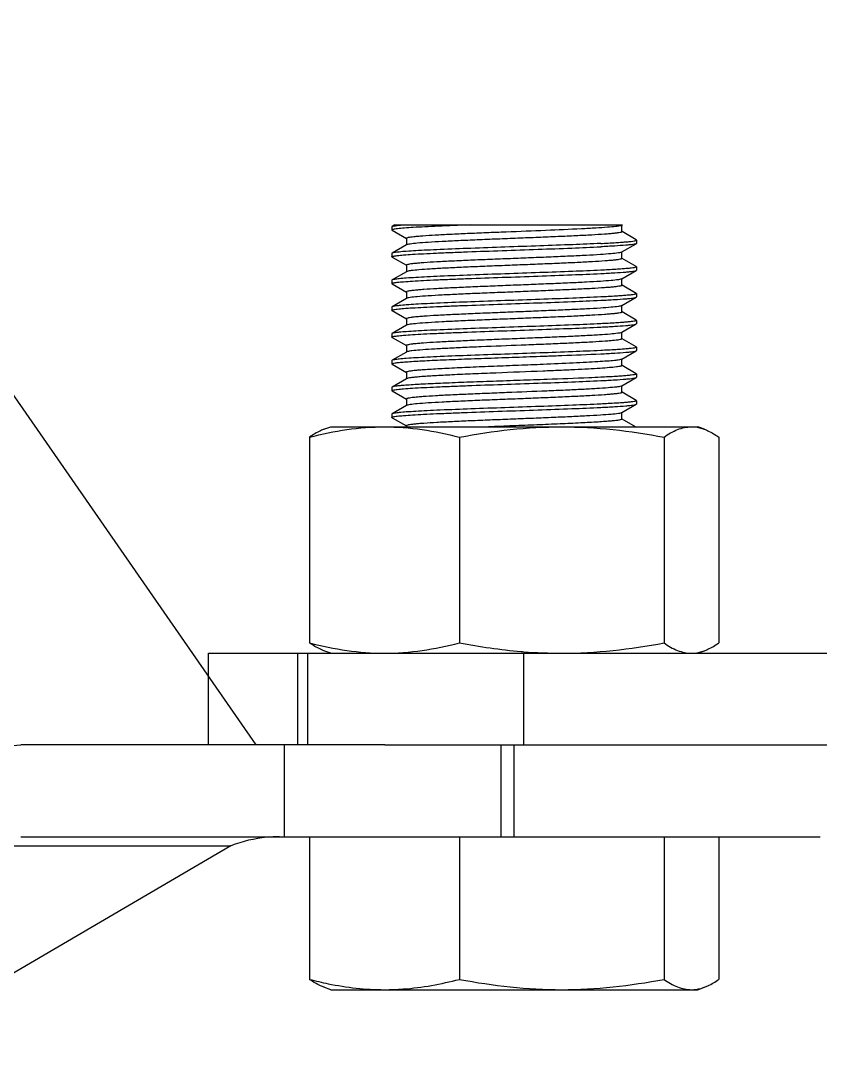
# Model space of a CAD drawing. Extents: x 27938 to 1507990, y 110129 to 923079.
# Drawn here: x 562434 to 563041, y 381827 to 382625 of the extents above; entities that cross this region are included whole.
import ezdxf

# ---------------------------------------------------------------- set-up
doc = ezdxf.new("R2010")
doc.units = 0
doc.header["$LTSCALE"] = 1000
doc.header["$MEASUREMENT"] = 0
doc.styles.get("Standard").update_dxf_attribs({"font": 'gbenor.shx', "bigfont": 'gbcbig.shx'})
doc.dimstyles.get("Standard").update_dxf_attribs({"dimtxt": 0.18, "dimasz": 0.18, "dimexe": 0.18, "dimexo": 0.0625, "dimgap": 0.09, "dimtad": 0, "dimtih": 1, "dimtoh": 1, "dimdec": 4, "dimzin": 0, "dimdsep": 46, "dimtxsty": 'Standard', "dimcen": 0.09, "dimadec": 0, "dimazin": 0, "dimtfac": 1, "dimtdec": 4, "dimtofl": 0, "dimtmove": 0, "dimatfit": 3, "dimfxl": 1, "dimtolj": 1, "dimtzin": 0, "dimarcsym": 0})

msp = doc.modelspace()

# ---------------------------------------------------------------- linework, layer by layer
at = {"linetype": 'Continuous'}
for p, q in [((562715.31, 382468.48), (562715.48, 382468.67)), ((562715.31, 382468.48), (562715.31, 382465.94)), ((562717.49, 382469.83), (562715.48, 382468.67)), ((562715.48, 382465.75), (562726.3, 382459.49)), ((562717.49, 382469.83), (562890.48, 382469.83)), ((562889.94, 382469.51), (562890.49, 382469.83)), ((562890.13, 382464.65), (562890.13, 382469.62)), ((562901, 382458.51), (562890.18, 382464.73)), ((562726.35, 382454.6), (562715.48, 382448.34)), ((562726.35, 382459.57), (562726.35, 382454.6)), ((562726.54, 382454.71), (562726.35, 382454.6)), ((562890.13, 382449.29), (562901, 382455.58)), ((562901.17, 382458.31), (562901, 382458.51)), ((562901.17, 382455.78), (562901, 382455.58)), ((562901.17, 382458.31), (562901.17, 382455.78)), ((562715.48, 382448.34), (562715.31, 382448.15)), ((562715.31, 382448.15), (562715.31, 382445.61)), ((562889.94, 382449.18), (562890.13, 382449.29)), ((562890.13, 382444.32), (562890.13, 382449.29)), ((562715.48, 382445.42), (562715.31, 382445.61)), ((562715.48, 382445.42), (562726.3, 382439.16)), ((562726.35, 382439.24), (562726.35, 382434.27)), ((562901, 382438.18), (562890.18, 382444.41)), ((562726.35, 382434.27), (562715.48, 382428.02)), ((562726.54, 382434.38), (562726.35, 382434.27)), ((562726.82, 382434.51), (562726.54, 382434.38)), ((562890.13, 382428.97), (562901, 382435.25)), ((562901, 382438.18), (562901.17, 382437.98)), ((562901, 382435.25), (562901.17, 382435.45)), ((562901.17, 382437.98), (562901.17, 382435.45)), ((562715.48, 382428.02), (562715.31, 382427.82)), ((562715.31, 382427.82), (562715.31, 382425.28)), ((562715.48, 382425.09), (562715.31, 382425.28)), ((562715.48, 382425.09), (562726.3, 382418.83)), ((562889.94, 382428.86), (562890.13, 382428.97)), ((562890.13, 382424), (562890.13, 382428.97)), ((562901, 382417.85), (562890.18, 382424.08)), ((562726.35, 382418.91), (562726.35, 382413.94)), ((562890.13, 382408.64), (562901, 382414.93)), ((562901, 382417.85), (562901.17, 382417.65)), ((562901, 382414.93), (562901.17, 382415.12)), ((562901.17, 382417.66), (562901.17, 382415.12)), ((562715.48, 382407.69), (562715.31, 382407.49)), ((562715.31, 382407.49), (562715.31, 382404.96)), ((562726.35, 382413.94), (562715.48, 382407.69)), ((562726.54, 382414.05), (562726.35, 382413.94)), ((562889.94, 382408.53), (562890.13, 382408.64)), ((562890.13, 382403.67), (562890.13, 382408.64)), ((562715.48, 382404.76), (562715.31, 382404.96)), ((562715.48, 382404.76), (562726.3, 382398.5)), ((562901, 382397.52), (562890.18, 382403.75)), ((562726.35, 382393.61), (562715.48, 382387.36)), ((562726.35, 382398.59), (562726.35, 382393.61)), ((562726.54, 382393.73), (562726.35, 382393.61)), ((562890.13, 382388.31), (562901, 382394.6)), ((562901, 382397.52), (562901.17, 382397.33)), ((562901, 382394.6), (562901.17, 382394.79)), ((562901.17, 382397.33), (562901.17, 382394.79)), ((562715.48, 382387.36), (562715.31, 382387.16)), ((562715.31, 382387.16), (562715.31, 382384.63)), ((562715.48, 382384.43), (562715.31, 382384.63)), ((562715.48, 382384.43), (562726.3, 382378.17)), ((562889.94, 382388.2), (562889.82, 382388.14)), ((562889.94, 382388.2), (562890.13, 382388.31)), ((562890.13, 382383.34), (562890.13, 382388.31)), ((562901, 382377.2), (562890.18, 382383.42)), ((562726.35, 382378.26), (562726.35, 382373.29)), ((562901, 382377.2), (562901.17, 382377)), ((562901.17, 382377), (562901.17, 382374.46)), ((562715.48, 382367.03), (562715.31, 382366.83)), ((562715.31, 382366.84), (562715.31, 382364.3)), ((562726.35, 382373.29), (562715.48, 382367.03)), ((562726.54, 382373.4), (562726.35, 382373.29)), ((562889.94, 382367.87), (562890.13, 382367.98)), ((562890.13, 382367.98), (562901, 382374.27)), ((562890.13, 382363.01), (562890.13, 382367.98)), ((562901, 382374.27), (562901.17, 382374.46)), ((562715.48, 382364.11), (562715.31, 382364.3)), ((562715.48, 382364.11), (562726.3, 382357.85)), ((562901, 382356.87), (562890.18, 382363.09)), ((562726.35, 382352.96), (562715.48, 382346.7)), ((562726.35, 382357.93), (562726.35, 382352.96)), ((562726.54, 382353.07), (562726.35, 382352.96)), ((562890.13, 382347.65), (562901, 382353.94)), ((562901, 382356.87), (562901.17, 382356.67)), ((562901, 382353.94), (562901.17, 382354.14)), ((562901.17, 382356.67), (562901.17, 382354.14)), ((562715.48, 382346.7), (562715.31, 382346.51)), ((562715.31, 382346.51), (562715.31, 382343.97)), ((562715.48, 382343.78), (562715.31, 382343.97)), ((562715.48, 382343.78), (562726.3, 382337.52)), ((562889.94, 382347.54), (562890.13, 382347.65)), ((562890.13, 382342.68), (562890.13, 382347.65)), ((562726.35, 382337.6), (562726.35, 382332.63)), ((562901, 382336.54), (562890.18, 382342.77)), ((562901, 382336.54), (562901.17, 382336.34)), ((562901.17, 382336.34), (562901.17, 382333.81)), ((562726.35, 382332.63), (562715.48, 382326.38)), ((562726.54, 382332.74), (562726.35, 382332.63)), ((562889.94, 382327.22), (562890.13, 382327.33)), ((562890.13, 382327.33), (562901, 382333.61)), ((562890.13, 382322.36), (562890.13, 382327.33)), ((562901, 382333.61), (562901.17, 382333.81)), ((562715.48, 382326.38), (562715.31, 382326.18)), ((562715.31, 382326.18), (562715.31, 382323.64)), ((562715.48, 382323.45), (562715.31, 382323.64)), ((562715.48, 382323.45), (562726.3, 382317.19)), ((562900.5, 382316.5), (562890.18, 382322.44)), ((562663.72, 382314.63), (562668.85, 382316.5)), ((562668.85, 382316.5), (562947.63, 382316.5)), ((562726.35, 382317.27), (562726.35, 382316.5)), ((562952.76, 382314.63), (562947.63, 382316.5)), ((562652.77, 382308.65), (562652.77, 382152.43)), ((562766.58, 382308.65), (562766.58, 382152.43)), ((562922.05, 382308.65), (562922.05, 382152.43)), ((562963.71, 382308.65), (562963.71, 382152.43)), ((562575.92, 382144.58), (563098.64, 382144.58)), ((562575.92, 382074.88), (562575.92, 382144.58)), ((562643.97, 382074.88), (562643.97, 382144.58)), ((562651.14, 382144.58), (562651.14, 382074.88)), ((562668.85, 382144.58), (562663.72, 382146.45)), ((562815.42, 382144.58), (562815.42, 382074.88)), ((562947.63, 382144.58), (562952.76, 382146.45)), ((562709.95, 382074.88), (562433.55, 382074.88)), ((562633.82, 382005.19), (562633.82, 382074.88)), ((562709.95, 382074.88), (563098.64, 382074.88)), ((562798.09, 382074.88), (562798.09, 382005.19)), ((562808.24, 382005.19), (562808.24, 382074.88)), ((562433.55, 382005.19), (563040.56, 382005.19)), ((562652.77, 382005.19), (562652.77, 381896.88)), ((562766.58, 382005.19), (562766.58, 381896.88)), ((562922.05, 382005.19), (562922.05, 381896.88)), ((562963.71, 382005.19), (562963.71, 381896.88)), ((562593.03, 381998.38), (562300.94, 381827.28)), ((562421.93, 381998.38), (562593.03, 381998.38)), ((562668.85, 381889.03), (562663.72, 381890.9)), ((562668.85, 381889.03), (562947.63, 381889.03)), ((562947.63, 381889.03), (562952.76, 381890.9))]:
    msp.add_line(p, q, dxfattribs=at)
for centre, radius, start, end in [((562845.94, 382531.7), 387.17, 265.19353, 265.48987), ((562844.51, 382511.34), 366.76, 265.46181, 269.96998)]:
    msp.add_arc(centre, radius, start, end, dxfattribs=at)
for points, knots in [([(562774.73, 382469.83), (562770.53, 382469.67), (562762.48, 382469.36), (562751.01, 382468.89), (562740.83, 382468.41), (562732.16, 382467.94), (562725.22, 382467.47), (562720.56, 382467.05), (562717.84, 382466.71), (562716.49, 382466.47), (562715.76, 382466.29), (562715.31, 382466.06), (562715.31, 382465.94)], [0, 0, 0, 0, 0.211213, 0.405075, 0.577151, 0.723639, 0.84124, 0.927369, 0.958032, 0.980246, 0.994009, 1, 1, 1, 1]), ([(562715.31, 382465.94), (562715.31, 382465.91), (562715.36, 382465.82), (562715.43, 382465.77), (562715.48, 382465.75)], [0, 0, 0, 0, 0.399347, 1, 1, 1, 1]), ([(562715.48, 382468.67), (562715.75, 382468.82), (562716.59, 382469.02), (562719.19, 382469.47), (562721.54, 382469.68), (562723.33, 382469.83)], [0, 0, 0, 0, 0.115704, 0.32127, 1, 1, 1, 1]), ([(562889.21, 382469.25), (562888.01, 382468.93), (562884.63, 382468.52), (562878.33, 382467.94), (562869.57, 382467.37), (562853.97, 382466.53), (562831.24, 382465.55), (562807.15, 382464.61), (562787.27, 382463.82), (562773.1, 382463.23), (562760.16, 382462.63), (562748.89, 382462.05), (562740.74, 382461.53), (562735.34, 382461.11), (562732.22, 382460.81), (562729.79, 382460.53), (562727.95, 382460.23), (562726.98, 382460), (562726.35, 382459.73), (562726.35, 382459.57)], [0, 0, 0, 0, 0.022892, 0.062149, 0.116485, 0.184035, 0.349034, 0.53441, 0.626761, 0.714589, 0.794837, 0.864719, 0.921811, 0.944929, 0.96415, 0.979322, 0.990328, 0.997134, 1, 1, 1, 1]), ([(562890.13, 382464.65), (562890.13, 382464.49), (562889.46, 382464.21), (562888.44, 382463.98), (562886.5, 382463.67), (562883.94, 382463.38), (562880.65, 382463.07), (562874.98, 382462.63), (562866.41, 382462.11), (562854.61, 382461.5), (562841.11, 382460.9), (562826.4, 382460.29), (562811.02, 382459.68), (562795.53, 382459.07), (562780.52, 382458.46), (562766.52, 382457.85), (562754.06, 382457.25), (562743.59, 382456.65), (562735.5, 382456.05), (562730.36, 382455.57), (562727.69, 382455.09), (562726.82, 382454.87), (562726.54, 382454.71)], [0, 0, 0, 0, 0.002979, 0.01011, 0.021657, 0.037568, 0.057721, 0.081935, 0.141646, 0.214533, 0.297927, 0.388772, 0.483731, 0.57932, 0.672029, 0.758455, 0.835426, 0.900125, 0.95019, 0.983823, 0.994112, 1, 1, 1, 1]), ([(562889.94, 382469.51), (562889.9, 382469.49), (562889.67, 382469.37), (562889.41, 382469.3), (562889.21, 382469.25)], [0, 0, 0, 0, 0.189122, 1, 1, 1, 1]), ([(562873.95, 382455.77), (562866.86, 382455.42), (562851.46, 382454.77), (562827.22, 382453.89), (562801.42, 382453), (562776.19, 382452.1), (562756.46, 382451.34), (562742.49, 382450.7), (562733.9, 382450.25), (562726.85, 382449.78), (562721.44, 382449.38), (562717.88, 382448.89), (562716.01, 382448.65), (562715.48, 382448.34)], [0, 0, 0, 0, 0.134252, 0.291373, 0.458536, 0.622095, 0.768682, 0.831793, 0.886343, 0.931217, 0.965509, 0.98855, 1, 1, 1, 1]), ([(562873.95, 382455.77), (562877.8, 382455.96), (562883.22, 382456.25), (562889.93, 382456.69), (562893.84, 382457.01), (562896.85, 382457.31), (562899.17, 382457.61), (562900.34, 382457.87), (562901.17, 382458.13), (562901.17, 382458.31)], [0, 0, 0, 0, 0.42187, 0.59314, 0.735705, 0.848286, 0.929875, 0.980006, 1, 1, 1, 1]), ([(562901, 382455.58), (562900.73, 382455.43), (562899.87, 382455.23), (562898.24, 382454.94), (562895.85, 382454.67), (562891.27, 382454.24), (562883.89, 382453.75), (562877.54, 382453.41), (562873.95, 382453.24)], [0, 0, 0, 0, 0.034368, 0.095688, 0.183981, 0.298624, 0.6033, 1, 1, 1, 1]), ([(562715.31, 382445.61), (562715.31, 382445.73), (562715.74, 382445.95), (562716.44, 382446.13), (562717.74, 382446.37), (562720.35, 382446.7), (562724.83, 382447.11), (562731.52, 382447.57), (562739.87, 382448.03), (562749.7, 382448.5), (562760.8, 382448.97), (562777.42, 382449.61), (562799.39, 382450.39), (562825.84, 382451.3), (562850.79, 382452.21), (562866.65, 382452.88), (562873.95, 382453.24)], [0, 0, 0, 0, 0.002173, 0.007141, 0.015151, 0.026213, 0.057299, 0.099789, 0.152784, 0.215146, 0.28553, 0.362415, 0.528944, 0.700408, 0.86206, 1, 1, 1, 1]), ([(562889.94, 382449.18), (562889.66, 382449.02), (562888.79, 382448.81), (562886.12, 382448.33), (562880.99, 382447.84), (562872.91, 382447.24), (562862.43, 382446.65), (562849.97, 382446.04), (562835.98, 382445.43), (562820.96, 382444.82), (562805.48, 382444.21), (562790.09, 382443.6), (562775.38, 382443), (562761.87, 382442.39), (562750.07, 382441.79), (562741.51, 382441.26), (562735.83, 382440.82), (562732.54, 382440.52), (562729.98, 382440.23), (562728.04, 382439.92), (562727.02, 382439.68), (562726.35, 382439.4), (562726.35, 382439.24)], [0, 0, 0, 0, 0.005873, 0.016149, 0.049758, 0.099805, 0.164491, 0.241457, 0.327882, 0.420596, 0.516193, 0.611164, 0.702021, 0.785429, 0.858328, 0.91805, 0.94227, 0.962424, 0.97834, 0.989887, 0.997022, 1, 1, 1, 1]), ([(562890.13, 382444.32), (562890.13, 382444.16), (562889.48, 382443.89), (562888.49, 382443.66), (562886.59, 382443.35), (562884.1, 382443.06), (562880.88, 382442.76), (562875.34, 382442.33), (562866.97, 382441.81), (562855.42, 382441.21), (562842.18, 382440.62), (562827.73, 382440.01), (562812.57, 382439.41), (562797.26, 382438.81), (562782.34, 382438.21), (562768.36, 382437.6), (562755.8, 382437.01), (562745.12, 382436.41), (562736.69, 382435.86), (562730.86, 382435.23), (562727.81, 382434.87), (562726.82, 382434.51)], [0, 0, 0, 0, 0.002924, 0.0099, 0.021186, 0.036743, 0.056446, 0.080134, 0.138588, 0.210032, 0.291918, 0.381318, 0.475031, 0.569704, 0.661945, 0.748452, 0.826132, 0.892206, 0.944323, 0.980649, 1, 1, 1, 1]), ([(562715.31, 382425.28), (562715.31, 382425.4), (562715.74, 382425.62), (562716.45, 382425.8), (562717.74, 382426.04), (562720.35, 382426.38), (562724.84, 382426.78), (562731.52, 382427.24), (562739.88, 382427.7), (562749.71, 382428.17), (562760.81, 382428.64), (562777.42, 382429.28), (562799.39, 382430.06), (562825.85, 382430.97), (562850.79, 382431.88), (562866.65, 382432.55), (562873.95, 382432.91)], [0, 0, 0, 0, 0.002178, 0.007152, 0.015169, 0.026237, 0.057333, 0.09983, 0.15283, 0.215192, 0.285574, 0.362456, 0.52898, 0.700433, 0.86207, 1, 1, 1, 1]), ([(562873.95, 382435.44), (562866.86, 382435.09), (562851.46, 382434.45), (562827.22, 382433.56), (562801.42, 382432.67), (562776.19, 382431.78), (562756.46, 382431.01), (562742.49, 382430.37), (562733.9, 382429.92), (562726.85, 382429.46), (562721.44, 382429.05), (562717.88, 382428.56), (562716.01, 382428.32), (562715.48, 382428.02)], [0, 0, 0, 0, 0.134248, 0.291365, 0.458529, 0.622083, 0.768673, 0.831788, 0.88634, 0.931214, 0.965507, 0.988548, 1, 1, 1, 1]), ([(562901.17, 382437.98), (562901.17, 382437.8), (562900.34, 382437.54), (562899.17, 382437.28), (562896.85, 382436.98), (562893.83, 382436.68), (562889.93, 382436.37), (562883.22, 382435.92), (562877.8, 382435.63), (562873.95, 382435.44)], [0, 0, 0, 0, 0.020035, 0.0702, 0.151811, 0.264397, 0.406958, 0.578212, 1, 1, 1, 1]), ([(562873.95, 382432.91), (562877.54, 382433.08), (562883.89, 382433.42), (562891.27, 382433.91), (562895.85, 382434.34), (562898.24, 382434.61), (562899.87, 382434.9), (562900.73, 382435.1), (562901, 382435.25)], [0, 0, 0, 0, 0.396702, 0.701374, 0.816021, 0.904313, 0.965635, 1, 1, 1, 1]), ([(562889.94, 382428.86), (562889.66, 382428.7), (562888.79, 382428.48), (562886.12, 382428), (562880.99, 382427.51), (562872.91, 382426.91), (562862.43, 382426.32), (562849.97, 382425.71), (562835.98, 382425.11), (562820.96, 382424.5), (562805.48, 382423.89), (562790.1, 382423.28), (562775.38, 382422.67), (562761.87, 382422.06), (562750.07, 382421.46), (562741.51, 382420.93), (562735.83, 382420.5), (562732.54, 382420.19), (562729.98, 382419.9), (562728.04, 382419.59), (562727.02, 382419.35), (562726.35, 382419.08), (562726.35, 382418.91)], [0, 0, 0, 0, 0.005875, 0.016149, 0.049759, 0.099805, 0.164492, 0.241457, 0.327882, 0.420594, 0.516191, 0.611162, 0.702019, 0.785427, 0.858326, 0.918049, 0.942268, 0.962424, 0.978338, 0.989888, 0.99702, 1, 1, 1, 1]), ([(562890.13, 382424), (562890.13, 382423.83), (562889.46, 382423.56), (562888.44, 382423.32), (562886.5, 382423.01), (562883.94, 382422.72), (562880.65, 382422.41), (562874.98, 382421.98), (562866.41, 382421.45), (562854.61, 382420.85), (562841.11, 382420.24), (562826.4, 382419.63), (562811.02, 382419.02), (562795.53, 382418.41), (562780.52, 382417.8), (562766.52, 382417.2), (562754.06, 382416.59), (562743.59, 382416), (562735.5, 382415.4), (562730.36, 382414.91), (562727.69, 382414.43), (562726.82, 382414.21), (562726.54, 382414.05)], [0, 0, 0, 0, 0.002979, 0.01011, 0.021657, 0.037569, 0.057721, 0.081935, 0.141646, 0.214533, 0.297927, 0.388772, 0.483732, 0.579321, 0.67203, 0.758455, 0.835427, 0.900125, 0.95019, 0.983823, 0.994112, 1, 1, 1, 1]), ([(562873.95, 382415.11), (562866.86, 382414.76), (562851.46, 382414.12), (562827.22, 382413.23), (562801.42, 382412.34), (562776.19, 382411.45), (562756.46, 382410.68), (562742.49, 382410.04), (562733.9, 382409.59), (562726.85, 382409.13), (562721.44, 382408.73), (562717.88, 382408.23), (562716.01, 382407.99), (562715.48, 382407.69)], [0, 0, 0, 0, 0.134249, 0.291363, 0.458528, 0.622088, 0.768678, 0.831792, 0.886344, 0.931218, 0.96551, 0.98855, 1, 1, 1, 1]), ([(562901.17, 382417.65), (562901.17, 382417.47), (562900.34, 382417.22), (562899.17, 382416.96), (562896.85, 382416.65), (562893.83, 382416.35), (562889.93, 382416.04), (562883.22, 382415.59), (562877.8, 382415.3), (562873.95, 382415.11)], [0, 0, 0, 0, 0.020036, 0.070205, 0.151815, 0.264402, 0.40696, 0.57821, 1, 1, 1, 1]), ([(562873.95, 382412.58), (562877.54, 382412.76), (562883.89, 382413.09), (562891.27, 382413.59), (562895.85, 382414.01), (562898.24, 382414.28), (562899.87, 382414.57), (562900.73, 382414.77), (562901, 382414.93)], [0, 0, 0, 0, 0.396701, 0.701381, 0.816026, 0.904316, 0.965635, 1, 1, 1, 1]), ([(562715.31, 382404.96), (562715.31, 382405.07), (562715.74, 382405.29), (562716.44, 382405.47), (562717.74, 382405.71), (562720.35, 382406.05), (562724.84, 382406.46), (562731.52, 382406.91), (562739.88, 382407.38), (562749.71, 382407.84), (562760.81, 382408.31), (562777.42, 382408.96), (562799.39, 382409.73), (562825.85, 382410.65), (562850.79, 382411.56), (562866.65, 382412.22), (562873.95, 382412.58)], [0, 0, 0, 0, 0.002176, 0.007147, 0.015161, 0.026226, 0.057318, 0.099812, 0.152812, 0.215177, 0.285562, 0.362446, 0.528971, 0.70043, 0.86207, 1, 1, 1, 1]), ([(562889.94, 382408.53), (562889.66, 382408.37), (562888.79, 382408.15), (562886.12, 382407.67), (562880.99, 382407.18), (562872.91, 382406.58), (562862.43, 382405.99), (562849.97, 382405.39), (562835.98, 382404.78), (562820.96, 382404.17), (562805.48, 382403.56), (562790.1, 382402.95), (562775.38, 382402.34), (562761.87, 382401.73), (562750.07, 382401.13), (562741.51, 382400.6), (562735.83, 382400.17), (562732.54, 382399.86), (562729.98, 382399.57), (562728.04, 382399.26), (562727.02, 382399.02), (562726.35, 382398.75), (562726.35, 382398.59)], [0, 0, 0, 0, 0.005873, 0.016149, 0.049758, 0.099805, 0.164491, 0.241456, 0.327881, 0.420594, 0.516191, 0.611162, 0.702019, 0.785427, 0.858327, 0.918049, 0.942268, 0.962424, 0.978339, 0.989888, 0.997022, 1, 1, 1, 1]), ([(562890.13, 382403.67), (562890.13, 382403.5), (562889.46, 382403.23), (562888.44, 382402.99), (562886.5, 382402.68), (562883.94, 382402.39), (562880.65, 382402.09), (562874.98, 382401.65), (562866.41, 382401.12), (562854.61, 382400.52), (562841.11, 382399.91), (562826.4, 382399.3), (562811.02, 382398.69), (562795.53, 382398.08), (562780.52, 382397.47), (562766.52, 382396.87), (562754.06, 382396.26), (562743.59, 382395.67), (562735.5, 382395.07), (562730.36, 382394.58), (562727.69, 382394.1), (562726.82, 382393.89), (562726.54, 382393.73)], [0, 0, 0, 0, 0.002979, 0.010111, 0.021657, 0.037569, 0.057721, 0.081936, 0.141647, 0.214533, 0.297928, 0.388772, 0.483731, 0.57932, 0.672029, 0.758454, 0.835426, 0.900125, 0.95019, 0.983823, 0.99411, 1, 1, 1, 1]), ([(562715.31, 382384.63), (562715.31, 382384.74), (562715.74, 382384.97), (562716.44, 382385.14), (562717.74, 382385.38), (562720.35, 382385.72), (562724.83, 382386.13), (562731.52, 382386.58), (562739.87, 382387.05), (562749.7, 382387.51), (562760.8, 382387.98), (562777.42, 382388.63), (562799.39, 382389.41), (562825.84, 382390.32), (562850.79, 382391.23), (562866.65, 382391.89), (562873.95, 382392.25)], [0, 0, 0, 0, 0.002173, 0.007141, 0.015152, 0.026215, 0.057302, 0.099793, 0.152787, 0.215148, 0.285531, 0.362416, 0.528944, 0.700406, 0.862059, 1, 1, 1, 1]), ([(562873.95, 382394.79), (562866.86, 382394.44), (562851.46, 382393.79), (562827.22, 382392.9), (562801.42, 382392.01), (562776.19, 382391.12), (562756.46, 382390.35), (562742.49, 382389.71), (562733.9, 382389.26), (562726.85, 382388.8), (562721.44, 382388.4), (562717.88, 382387.9), (562716.01, 382387.66), (562715.48, 382387.36)], [0, 0, 0, 0, 0.134252, 0.291373, 0.458536, 0.622093, 0.768681, 0.831792, 0.886342, 0.931216, 0.965508, 0.988549, 1, 1, 1, 1]), ([(562901.17, 382397.33), (562901.17, 382397.14), (562900.34, 382396.89), (562899.17, 382396.63), (562896.85, 382396.32), (562893.84, 382396.02), (562889.93, 382395.71), (562883.22, 382395.26), (562877.8, 382394.98), (562873.95, 382394.79)], [0, 0, 0, 0, 0.019992, 0.07012, 0.151708, 0.264289, 0.406858, 0.578132, 1, 1, 1, 1]), ([(562873.95, 382392.25), (562877.54, 382392.43), (562883.89, 382392.77), (562891.27, 382393.26), (562895.85, 382393.68), (562898.24, 382393.96), (562899.87, 382394.24), (562900.73, 382394.44), (562901, 382394.6)], [0, 0, 0, 0, 0.396698, 0.701379, 0.816025, 0.904316, 0.965635, 1, 1, 1, 1]), ([(562889.82, 382388.14), (562888.94, 382387.74), (562886.02, 382387.42), (562880.43, 382386.76), (562872.15, 382386.23), (562861.58, 382385.61), (562849.07, 382385.02), (562835.08, 382384.41), (562820.11, 382383.81), (562804.71, 382383.2), (562789.44, 382382.59), (562774.85, 382381.99), (562761.47, 382381.39), (562749.8, 382380.79), (562741.33, 382380.26), (562735.72, 382379.83), (562732.46, 382379.53), (562729.94, 382379.24), (562728.02, 382378.93), (562727.01, 382378.69), (562726.35, 382378.42), (562726.35, 382378.26)], [0, 0, 0, 0, 0.017708, 0.05266, 0.103733, 0.169109, 0.246432, 0.332901, 0.425384, 0.520527, 0.614878, 0.705016, 0.787672, 0.859852, 0.918947, 0.942904, 0.962836, 0.978574, 0.989993, 0.997048, 1, 1, 1, 1]), ([(562890.13, 382383.34), (562890.13, 382383.18), (562889.49, 382382.91), (562888.51, 382382.68), (562886.64, 382382.37), (562884.18, 382382.09), (562881.01, 382381.79), (562875.55, 382381.36), (562867.29, 382380.84), (562855.89, 382380.25), (562842.8, 382379.66), (562828.49, 382379.06), (562808.46, 382378.26), (562788.54, 382377.49), (562769.43, 382376.67), (562756.83, 382376.08), (562746.04, 382375.48), (562737.44, 382374.92), (562731.36, 382374.32), (562728.14, 382373.93), (562727.03, 382373.59)], [0, 0, 0, 0, 0.002894, 0.009781, 0.02092, 0.036276, 0.055728, 0.079118, 0.13686, 0.207489, 0.288521, 0.377101, 0.470105, 0.65622, 0.742765, 0.820836, 0.887682, 0.940956, 0.978809, 1, 1, 1, 1]), ([(562901.17, 382377), (562901.17, 382376.82), (562900.34, 382376.56), (562899.17, 382376.3), (562896.85, 382375.99), (562893.83, 382375.69), (562889.93, 382375.38), (562883.22, 382374.93), (562877.8, 382374.65), (562873.95, 382374.46)], [0, 0, 0, 0, 0.020043, 0.070215, 0.15183, 0.264417, 0.406977, 0.578226, 1, 1, 1, 1]), ([(562715.31, 382364.3), (562715.31, 382364.54), (562716.49, 382364.79), (562718.04, 382365.13), (562721.24, 382365.47), (562725.34, 382365.83), (562730.64, 382366.2), (562736.94, 382366.56), (562744.19, 382366.93), (562755.45, 382367.44), (562771.08, 382368.06), (562791.09, 382368.79), (562812.01, 382369.51), (562826.14, 382370.01), (562833.18, 382370.26)], [0, 0, 0, 0, 0.006089, 0.021965, 0.047862, 0.083507, 0.128456, 0.182129, 0.243816, 0.312711, 0.468386, 0.640968, 0.821337, 1, 1, 1, 1]), ([(562873.95, 382374.46), (562866.86, 382374.11), (562851.46, 382373.46), (562827.22, 382372.57), (562801.42, 382371.68), (562776.19, 382370.79), (562756.46, 382370.03), (562742.49, 382369.38), (562733.9, 382368.94), (562726.85, 382368.47), (562721.44, 382368.07), (562717.88, 382367.58), (562716.01, 382367.33), (562715.48, 382367.03)], [0, 0, 0, 0, 0.134247, 0.291362, 0.458526, 0.62208, 0.768671, 0.831786, 0.886339, 0.931214, 0.965507, 0.988549, 1, 1, 1, 1]), ([(562889.94, 382367.87), (562889.4, 382367.56), (562887.48, 382367.28), (562883.84, 382366.76), (562878.34, 382366.33), (562871.23, 382365.83), (562862.62, 382365.35), (562848.78, 382364.67), (562837.84, 382364.2), (562830.21, 382363.89)], [0, 0, 0, 0, 0.031519, 0.093975, 0.186286, 0.30637, 0.451441, 0.618071, 1, 1, 1, 1]), ([(562833.18, 382370.26), (562836.93, 382370.4), (562850.52, 382370.9), (562864.12, 382371.44), (562873.95, 382371.92)], [0, 0, 0, 0, 0.276123, 1, 1, 1, 1]), ([(562873.95, 382371.92), (562877.54, 382372.1), (562883.89, 382372.44), (562891.27, 382372.93), (562895.85, 382373.35), (562898.24, 382373.63), (562899.87, 382373.91), (562900.73, 382374.11), (562901, 382374.27)], [0, 0, 0, 0, 0.396703, 0.701376, 0.816022, 0.904313, 0.965635, 1, 1, 1, 1]), ([(562830.21, 382363.89), (562824.02, 382363.64), (562811.57, 382363.14), (562793.13, 382362.42), (562775.49, 382361.69), (562759.58, 382360.97), (562747.79, 382360.35), (562739.86, 382359.82), (562735.19, 382359.46), (562731.56, 382359.11), (562728.76, 382358.75), (562727.36, 382358.44), (562726.35, 382358.15), (562726.35, 382357.93)], [0, 0, 0, 0, 0.178582, 0.358861, 0.531361, 0.686977, 0.817516, 0.87118, 0.916131, 0.951795, 0.977729, 0.993682, 1, 1, 1, 1]), ([(562830.21, 382358.81), (562818.22, 382358.32), (562800.43, 382357.63), (562777.35, 382356.69), (562761.74, 382355.99), (562748.41, 382355.3), (562739.04, 382354.71), (562733.16, 382354.19), (562730.08, 382353.86), (562727.99, 382353.5), (562726.88, 382353.27), (562726.54, 382353.07)], [0, 0, 0, 0, 0.346507, 0.514134, 0.666976, 0.797572, 0.89956, 0.938228, 0.96803, 0.988654, 1, 1, 1, 1]), ([(562890.13, 382363.01), (562890.13, 382362.89), (562889.68, 382362.64), (562888.92, 382362.44), (562887.54, 382362.18), (562884.74, 382361.81), (562879.97, 382361.36), (562872.89, 382360.86), (562864.1, 382360.34), (562853.84, 382359.83), (562842.38, 382359.31), (562834.37, 382358.98), (562830.21, 382358.81)], [0, 0, 0, 0, 0.006256, 0.020361, 0.043043, 0.074306, 0.161877, 0.280955, 0.428478, 0.600577, 0.792785, 1, 1, 1, 1]), ([(562715.31, 382343.97), (562715.31, 382344.09), (562715.74, 382344.31), (562716.44, 382344.49), (562717.74, 382344.73), (562720.35, 382345.06), (562724.83, 382345.47), (562731.52, 382345.93), (562739.87, 382346.39), (562749.7, 382346.86), (562760.8, 382347.33), (562777.42, 382347.97), (562799.39, 382348.75), (562825.85, 382349.66), (562850.79, 382350.57), (562866.65, 382351.24), (562873.95, 382351.6)], [0, 0, 0, 0, 0.002173, 0.007142, 0.015153, 0.026216, 0.057304, 0.099796, 0.152793, 0.215157, 0.285542, 0.362427, 0.528954, 0.700418, 0.862065, 1, 1, 1, 1]), ([(562833.18, 382352.47), (562826.38, 382352.22), (562812.71, 382351.74), (562792.43, 382351.04), (562772.94, 382350.34), (562755.18, 382349.64), (562740.05, 382348.95), (562729.43, 382348.35), (562722.81, 382347.83), (562719.37, 382347.5), (562717.06, 382347.14), (562715.84, 382346.91), (562715.48, 382346.7)], [0, 0, 0, 0, 0.17307, 0.348034, 0.516277, 0.669479, 0.8001, 0.901708, 0.940017, 0.969349, 0.989377, 1, 1, 1, 1]), ([(562873.95, 382354.13), (562870.97, 382353.98), (562857.38, 382353.36), (562843.78, 382352.85), (562833.18, 382352.47)], [0, 0, 0, 0, 0.219735, 1, 1, 1, 1]), ([(562901.17, 382356.67), (562901.17, 382356.49), (562900.34, 382356.23), (562899.17, 382355.97), (562896.85, 382355.67), (562893.83, 382355.37), (562889.93, 382355.05), (562883.22, 382354.61), (562877.8, 382354.32), (562873.95, 382354.13)], [0, 0, 0, 0, 0.020015, 0.070166, 0.151766, 0.264352, 0.406913, 0.578172, 1, 1, 1, 1]), ([(562873.95, 382351.6), (562877.54, 382351.77), (562883.89, 382352.11), (562891.27, 382352.6), (562895.85, 382353.03), (562898.24, 382353.3), (562899.87, 382353.59), (562900.73, 382353.79), (562901, 382353.94)], [0, 0, 0, 0, 0.396699, 0.701381, 0.816026, 0.904317, 0.965635, 1, 1, 1, 1]), ([(562889.39, 382347.33), (562888.26, 382347), (562885.01, 382346.6), (562878.87, 382346.01), (562870.23, 382345.45), (562859.42, 382344.85), (562846.8, 382344.26), (562827.7, 382343.45), (562807.81, 382342.67), (562787.81, 382341.87), (562773.54, 382341.28), (562760.49, 382340.68), (562749.12, 382340.09), (562740.88, 382339.58), (562735.44, 382339.15), (562732.28, 382338.85), (562729.83, 382338.57), (562727.97, 382338.26), (562726.98, 382338.03), (562726.35, 382337.76), (562726.35, 382337.6)], [0, 0, 0, 0, 0.021609, 0.059807, 0.113343, 0.180363, 0.25852, 0.345073, 0.531007, 0.62385, 0.712245, 0.793084, 0.863529, 0.921111, 0.944434, 0.963829, 0.979139, 0.990246, 0.997113, 1, 1, 1, 1]), ([(562890.13, 382342.68), (562890.13, 382342.52), (562889.46, 382342.25), (562888.44, 382342.01), (562886.5, 382341.7), (562883.94, 382341.41), (562880.65, 382341.1), (562874.98, 382340.66), (562866.41, 382340.14), (562854.61, 382339.54), (562841.11, 382338.93), (562826.4, 382338.32), (562811.02, 382337.71), (562795.53, 382337.1), (562780.52, 382336.49), (562766.52, 382335.88), (562754.06, 382335.28), (562743.59, 382334.69), (562735.5, 382334.08), (562730.36, 382333.6), (562727.69, 382333.12), (562726.82, 382332.9), (562726.54, 382332.74)], [0, 0, 0, 0, 0.002978, 0.010111, 0.021657, 0.037569, 0.05772, 0.081936, 0.141647, 0.214533, 0.297928, 0.388772, 0.483731, 0.57932, 0.672029, 0.758455, 0.835427, 0.900125, 0.95019, 0.983823, 0.99411, 1, 1, 1, 1]), ([(562901.17, 382336.34), (562901.17, 382336.16), (562900.34, 382335.9), (562899.17, 382335.65), (562896.85, 382335.34), (562893.83, 382335.04), (562889.93, 382334.73), (562883.22, 382334.28), (562877.8, 382333.99), (562873.95, 382333.8)], [0, 0, 0, 0, 0.020002, 0.070139, 0.151732, 0.264313, 0.40688, 0.57815, 1, 1, 1, 1]), ([(562715.31, 382323.64), (562715.31, 382323.76), (562715.74, 382323.98), (562716.44, 382324.16), (562717.74, 382324.4), (562720.35, 382324.74), (562724.84, 382325.14), (562731.52, 382325.6), (562739.87, 382326.06), (562749.7, 382326.53), (562760.8, 382327), (562777.42, 382327.64), (562799.39, 382328.42), (562825.85, 382329.33), (562850.79, 382330.24), (562866.65, 382330.91), (562873.95, 382331.27)], [0, 0, 0, 0, 0.002175, 0.007144, 0.015156, 0.02622, 0.05731, 0.099803, 0.152798, 0.215159, 0.285541, 0.362425, 0.528953, 0.700413, 0.862061, 1, 1, 1, 1]), ([(562873.95, 382333.8), (562866.86, 382333.45), (562851.46, 382332.81), (562827.22, 382331.92), (562801.42, 382331.03), (562776.19, 382330.14), (562756.46, 382329.37), (562742.49, 382328.73), (562733.9, 382328.28), (562726.85, 382327.82), (562721.44, 382327.41), (562717.88, 382326.92), (562716.01, 382326.68), (562715.48, 382326.38)], [0, 0, 0, 0, 0.134252, 0.291373, 0.458535, 0.622091, 0.768679, 0.831791, 0.886341, 0.931215, 0.965508, 0.988549, 1, 1, 1, 1]), ([(562889.94, 382327.22), (562889.66, 382327.06), (562888.79, 382326.84), (562886.12, 382326.36), (562880.99, 382325.87), (562872.91, 382325.27), (562862.43, 382324.68), (562849.97, 382324.07), (562835.98, 382323.47), (562820.96, 382322.86), (562805.48, 382322.25), (562790.1, 382321.64), (562775.38, 382321.03), (562761.87, 382320.42), (562750.07, 382319.82), (562741.51, 382319.29), (562735.83, 382318.86), (562732.54, 382318.55), (562729.98, 382318.26), (562728.04, 382317.95), (562727.02, 382317.71), (562726.35, 382317.44), (562726.35, 382317.27)], [0, 0, 0, 0, 0.005876, 0.016149, 0.049758, 0.099805, 0.164491, 0.241457, 0.327882, 0.420595, 0.516192, 0.611162, 0.702019, 0.785427, 0.858326, 0.918048, 0.942268, 0.962423, 0.978339, 0.989887, 0.997021, 1, 1, 1, 1]), ([(562873.95, 382331.27), (562877.54, 382331.44), (562883.89, 382331.78), (562891.27, 382332.27), (562895.85, 382332.7), (562898.24, 382332.97), (562899.87, 382333.26), (562900.73, 382333.46), (562901, 382333.61)], [0, 0, 0, 0, 0.396697, 0.701375, 0.816023, 0.904315, 0.965635, 1, 1, 1, 1]), ([(562890.13, 382322.36), (562890.13, 382322.14), (562889.16, 382321.85), (562887.8, 382321.55), (562885.1, 382321.2), (562881.59, 382320.85), (562877.07, 382320.49), (562869.39, 382319.98), (562857.95, 382319.36), (562842.47, 382318.66), (562825.25, 382317.94), (562807.16, 382317.23), (562794.91, 382316.75), (562788.8, 382316.5)], [0, 0, 0, 0, 0.006286, 0.022093, 0.047782, 0.083115, 0.127681, 0.18092, 0.310633, 0.465683, 0.638189, 0.81937, 1, 1, 1, 1]), ([(562652.77, 382308.65), (562662.1, 382311.05), (562680.91, 382315.02), (562700.12, 382316.5), (562709.68, 382316.5)], [0, 0, 0, 0, 0.502209, 1, 1, 1, 1]), ([(562663.9, 382314.7), (562662.96, 382314.35), (562659.05, 382312.73), (562655.41, 382310.5), (562652.77, 382308.65)], [0, 0, 0, 0, 0.238306, 1, 1, 1, 1]), ([(562709.68, 382316.5), (562719.23, 382316.5), (562738.44, 382315.02), (562757.25, 382311.05), (562766.58, 382308.65)], [0, 0, 0, 0, 0.497791, 1, 1, 1, 1]), ([(562922.05, 382308.65), (562925.29, 382310.92), (562931.79, 382314.81), (562939.33, 382316.5), (562942.88, 382316.5)], [0, 0, 0, 0, 0.526507, 1, 1, 1, 1]), ([(562942.88, 382316.5), (562943.69, 382316.5), (562946.99, 382316.34), (562950.24, 382315.55), (562952.58, 382314.7)], [0, 0, 0, 0, 0.24568, 1, 1, 1, 1]), ([(562952.58, 382314.7), (562953.52, 382314.35), (562957.44, 382312.73), (562961.08, 382310.5), (562963.71, 382308.65)], [0, 0, 0, 0, 0.238306, 1, 1, 1, 1]), ([(562663.9, 382146.38), (562662.96, 382146.73), (562659.05, 382148.35), (562655.41, 382150.58), (562652.77, 382152.43)], [0, 0, 0, 0, 0.238306, 1, 1, 1, 1]), ([(562652.77, 382152.43), (562662.1, 382150.03), (562680.91, 382146.06), (562700.12, 382144.58), (562709.68, 382144.58)], [0, 0, 0, 0, 0.502209, 1, 1, 1, 1]), ([(562709.68, 382144.58), (562719.23, 382144.58), (562738.44, 382146.06), (562757.25, 382150.03), (562766.58, 382152.43)], [0, 0, 0, 0, 0.497791, 1, 1, 1, 1]), ([(562922.05, 382152.43), (562925.29, 382150.16), (562931.79, 382146.27), (562939.33, 382144.58), (562942.88, 382144.58)], [0, 0, 0, 0, 0.526507, 1, 1, 1, 1]), ([(562952.58, 382146.38), (562953.52, 382146.73), (562957.44, 382148.35), (562961.08, 382150.58), (562963.71, 382152.43)], [0, 0, 0, 0, 0.238306, 1, 1, 1, 1]), ([(562942.88, 382144.58), (562943.69, 382144.58), (562946.99, 382144.74), (562950.24, 382145.53), (562952.58, 382146.38)], [0, 0, 0, 0, 0.24568, 1, 1, 1, 1]), ([(562387.08, 382047.67), (562392.73, 382055.65), (562406.15, 382069.26), (562424.84, 382074.88), (562433.55, 382074.88)], [0, 0, 0, 0, 0.528923, 1, 1, 1, 1]), ([(562629.87, 382005.19), (562626.7, 382005.19), (562614.18, 382004.61), (562601.79, 382001.67), (562593.03, 381998.38)], [0, 0, 0, 0, 0.253333, 1, 1, 1, 1]), ([(562663.9, 381890.83), (562662.96, 381891.17), (562659.05, 381892.8), (562655.41, 381895.02), (562652.77, 381896.88)], [0, 0, 0, 0, 0.238306, 1, 1, 1, 1]), ([(562652.77, 381896.88), (562657.45, 381895.67), (562676.11, 381891.3), (562695.33, 381889.03), (562709.68, 381889.03)], [0, 0, 0, 0, 0.252048, 1, 1, 1, 1]), ([(562709.68, 381889.03), (562714.45, 381889.03), (562733.63, 381889.75), (562752.63, 381893.29), (562766.58, 381896.88)], [0, 0, 0, 0, 0.248826, 1, 1, 1, 1]), ([(562922.05, 381896.88), (562925.29, 381894.6), (562931.79, 381890.71), (562939.33, 381889.03), (562942.88, 381889.03)], [0, 0, 0, 0, 0.526507, 1, 1, 1, 1]), ([(562952.58, 381890.83), (562953.52, 381891.17), (562957.44, 381892.8), (562961.08, 381895.02), (562963.71, 381896.88)], [0, 0, 0, 0, 0.238306, 1, 1, 1, 1]), ([(562942.88, 381889.03), (562945.33, 381889.03), (562948.65, 381889.52), (562951.78, 381890.54), (562952.58, 381890.83)], [0, 0, 0, 0, 0.743021, 1, 1, 1, 1])]:
    msp.add_open_spline(points, degree=3, knots=knots, dxfattribs=at)
for points in [[(562727.03, 382373.59), (562726.86, 382373.54), (562726.69, 382373.49), (562726.54, 382373.4)], [(562889.94, 382347.54), (562889.77, 382347.45), (562889.58, 382347.39), (562889.39, 382347.33)], [(562766.58, 382308.65), (562792.18, 382313.47), (562818.27, 382316.5), (562844.32, 382316.5)], [(562844.32, 382316.5), (562870.36, 382316.5), (562896.46, 382313.47), (562922.05, 382308.65)], [(562766.58, 382152.43), (562782.1, 382149.51), (562797.76, 382147.22), (562813.49, 382145.89)], [(562844.32, 382144.58), (562870.36, 382144.58), (562896.46, 382147.61), (562922.05, 382152.43)], [(562766.58, 381896.88), (562792.18, 381892.06), (562818.27, 381889.03), (562844.32, 381889.03)], [(562844.32, 381889.03), (562870.36, 381889.03), (562896.46, 381892.06), (562922.05, 381896.88)]]:
    msp.add_open_spline(points, degree=3, dxfattribs=at)

# ---------------------------------------------------------------- leaders
msp.add_leader([(562612.32, 382074.88), (561891.53, 383113.24)], dimstyle='Standard', override={"dimgap": 20, "dimtad": 0})

doc.saveas('drawing.dxf')
